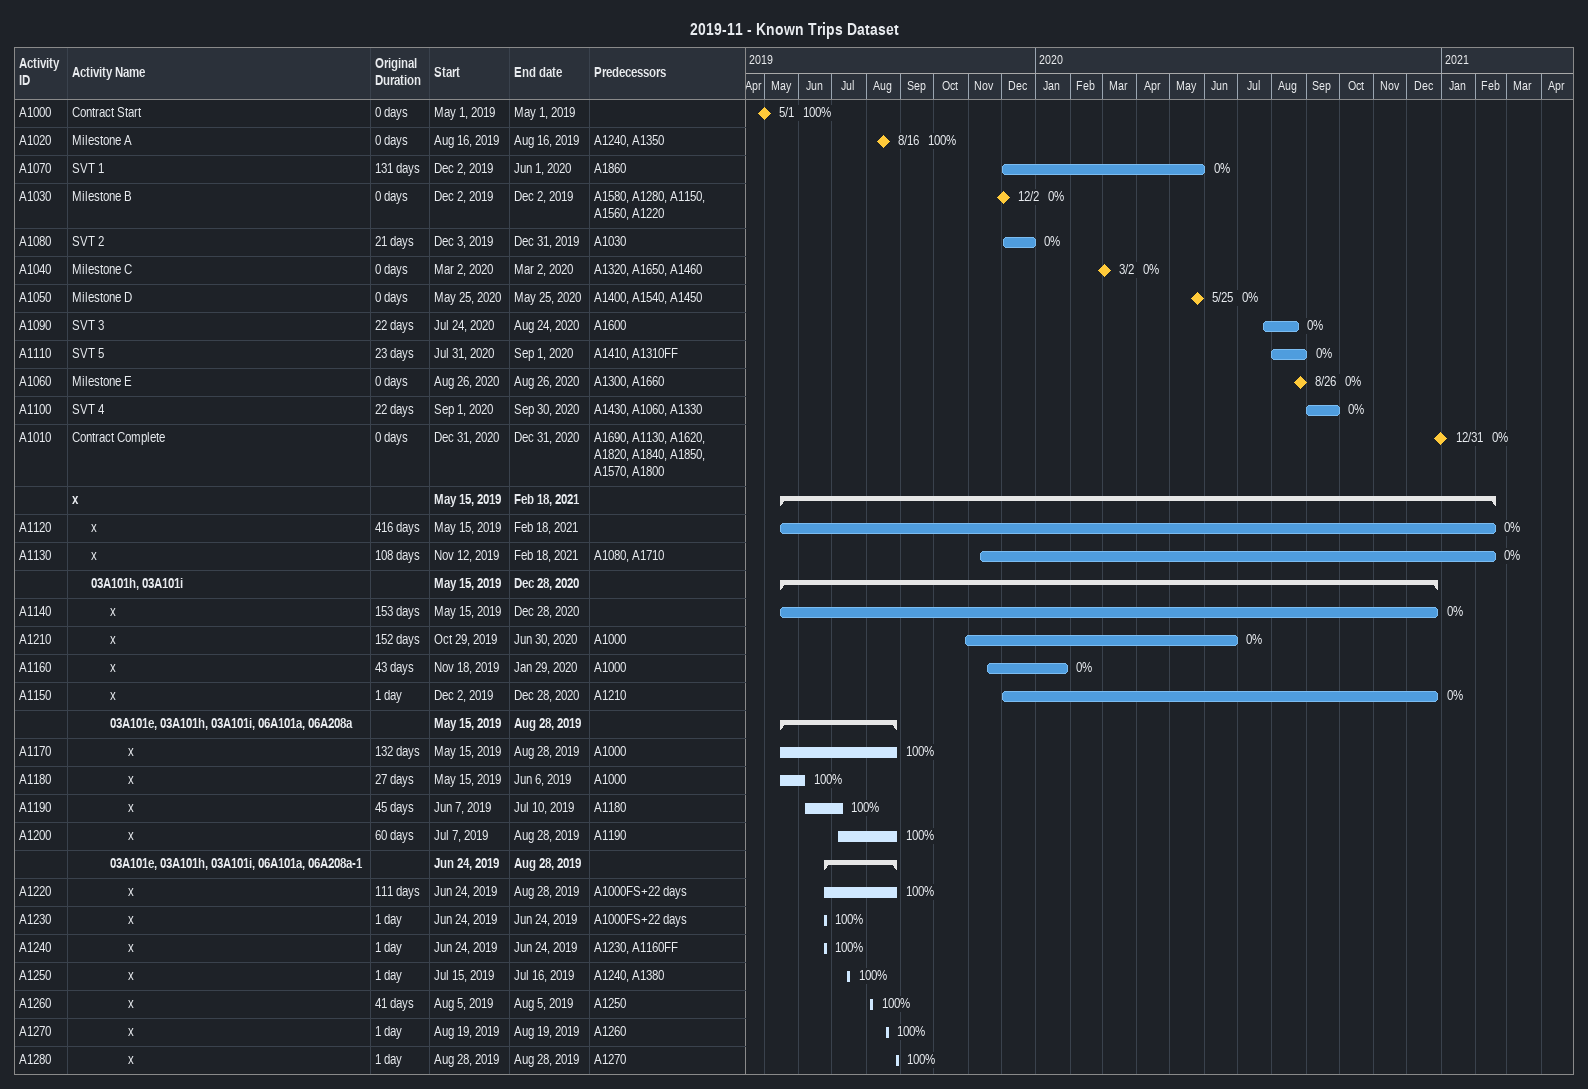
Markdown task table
2019-11 - Known Trips Dataset

| ID | Level | Task | Original duration | Start | Finish | Predecessors | % complete |
|---|---|---|---|---|---|---|---|
| A1000 | 1 | Contract Start | 0d | 2019-05-01 | 2019-05-01 |  | 100 |
| A1020 | 1 | Milestone A | 0d | 2019-08-16 | 2019-08-16 | A1240, A1350 | 100 |
| A1070 | 1 | SVT 1 | 131d | 2019-12-02 | 2020-06-01 | A1860 | 0 |
| A1030 | 1 | Milestone B | 0d | 2019-12-02 | 2019-12-02 | A1580, A1280, A1150, A1560, A1220 | 0 |
| A1080 | 1 | SVT 2 | 21d | 2019-12-03 | 2019-12-31 | A1030 | 0 |
| A1040 | 1 | Milestone C | 0d | 2020-03-02 | 2020-03-02 | A1320, A1650, A1460 | 0 |
| A1050 | 1 | Milestone D | 0d | 2020-05-25 | 2020-05-25 | A1400, A1540, A1450 | 0 |
| A1090 | 1 | SVT 3 | 22d | 2020-07-24 | 2020-08-24 | A1600 | 0 |
| A1110 | 1 | SVT 5 | 23d | 2020-07-31 | 2020-09-01 | A1410, A1310FF | 0 |
| A1060 | 1 | Milestone E | 0d | 2020-08-26 | 2020-08-26 | A1300, A1660 | 0 |
| A1100 | 1 | SVT 4 | 22d | 2020-09-01 | 2020-09-30 | A1430, A1060, A1330 | 0 |
| A1010 | 1 | Contract Complete | 0d | 2020-12-31 | 2020-12-31 | A1690, A1130, A1620, A1820, A1840, A1850, A1570, A1800 | 0 |
|  | 1 | **x** |  | 2019-05-15 | 2021-02-18 |  |  |
| A1120 | 2 | x | 416d | 2019-05-15 | 2021-02-18 |  | 0 |
| A1130 | 2 | x | 108d | 2019-11-12 | 2021-02-18 | A1080, A1710 | 0 |
|  | 2 | **03A101h, 03A101i** |  | 2019-05-15 | 2020-12-28 |  |  |
| A1140 | 3 | x | 153d | 2019-05-15 | 2020-12-28 |  | 0 |
| A1210 | 3 | x | 152d | 2019-10-29 | 2020-06-30 | A1000 | 0 |
| A1160 | 3 | x | 43d | 2019-11-18 | 2020-01-29 | A1000 | 0 |
| A1150 | 3 | x | 1d | 2019-12-02 | 2020-12-28 | A1210 | 0 |
|  | 3 | **03A101e, 03A101h, 03A101i, 06A101a, 06A208a** |  | 2019-05-15 | 2019-08-28 |  |  |
| A1170 | 4 | x | 132d | 2019-05-15 | 2019-08-28 | A1000 | 100 |
| A1180 | 4 | x | 27d | 2019-05-15 | 2019-06-06 | A1000 | 100 |
| A1190 | 4 | x | 45d | 2019-06-07 | 2019-07-10 | A1180 | 100 |
| A1200 | 4 | x | 60d | 2019-07-07 | 2019-08-28 | A1190 | 100 |
|  | 3 | **03A101e, 03A101h, 03A101i, 06A101a, 06A208a-1** |  | 2019-06-24 | 2019-08-28 |  |  |
| A1220 | 4 | x | 111d | 2019-06-24 | 2019-08-28 | A1000FS+22d | 100 |
| A1230 | 4 | x | 1d | 2019-06-24 | 2019-06-24 | A1000FS+22d | 100 |
| A1240 | 4 | x | 1d | 2019-06-24 | 2019-06-24 | A1230, A1160FF | 100 |
| A1250 | 4 | x | 1d | 2019-07-15 | 2019-07-16 | A1240, A1380 | 100 |
| A1260 | 4 | x | 41d | 2019-08-05 | 2019-08-05 | A1250 | 100 |
| A1270 | 4 | x | 1d | 2019-08-19 | 2019-08-19 | A1260 | 100 |
| A1280 | 4 | x | 1d | 2019-08-28 | 2019-08-28 | A1270 | 100 |
